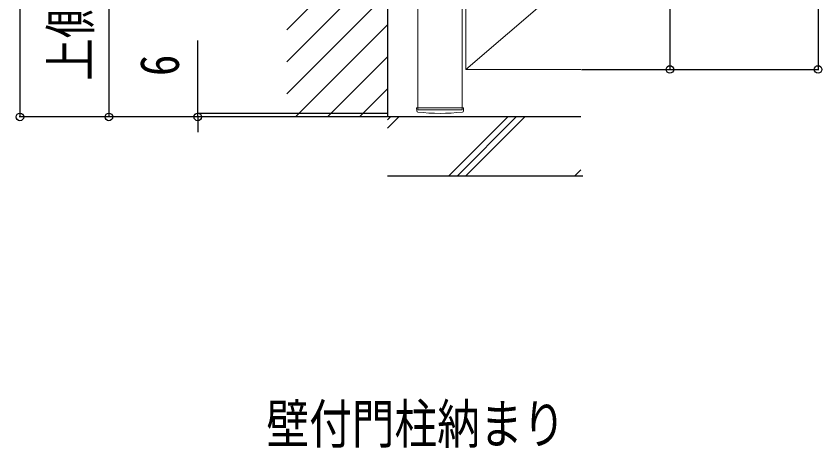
# Model space of a CAD drawing. Units: millimetres, scale not verified. Extents: x -6308 to 6308, y -4455 to 4455.
# Drawn here: x 31 to 1390, y -26 to 701 of the extents above; entities that cross this region are included whole.
import ezdxf
from ezdxf.enums import TextEntityAlignment as Align

# ---------------------------------------------------------------- set-up
doc = ezdxf.new("R2010")
doc.units = ezdxf.units.MM
doc.header["$LTSCALE"] = 20
for name, color, linetype in [('0-2_USER1', 3, 'Continuous'), ('0-6_YKK_D', 6, 'Continuous'), ('0-8_YSS_K', 3, 'Continuous')]:
    doc.layers.add(name, color=color, linetype=linetype)
doc.layers.add('0-5_YKK_A1', color=4, linetype='Continuous', lineweight=18)
doc.styles.add('ＭＳ ゴシック', font='')
doc.styles.get('ＭＳ ゴシック').set_extended_font_data('MS Gothic')

msp = doc.modelspace()

# ---------------------------------------------------------------- linework, layer by layer
at = {"layer": '0-5_YKK_A1'}
for p, q in [((708.53, 547.09), (708.53, 1828)), ((783.53, 547), (783.53, 1828)), ((789.53, 611.5), (983.53, 777.79)), ((706.69, 541.6), (706.43, 546.47)), ((706.93, 547), (785.13, 547)), ((708.53, 543.5), (708.53, 547)), ((785.37, 541.6), (785.63, 546.47))]:
    msp.add_line(p, q, dxfattribs=at)
for points in [[(983.53, 1811.5), (789.53, 1811.5), (789.53, 611.5), (983.53, 611.5)], [(708.53, 543.5), (783.53, 543.5), (783.53, 547)]]:
    msp.add_lwpolyline(points, dxfattribs=at)
for centre, radius, start, end in [((706.93, 546.5), 0.5, 90, 183), ((785.13, 546.5), 0.5, 357, 90), ((708.68, 541.7), 2, 183, 263.25565), ((746.03, 857.5), 320, 263.25565, 276.74435), ((783.38, 541.7), 2, 276.74435, 357)]:
    msp.add_arc(centre, radius, start, end, dxfattribs=at)
at = {"layer": '0-6_YKK_D'}
for p, q in [((37.53, 1831.5), (37.53, 531.5)), ((187.53, 1766.5), (187.53, 531.5)), ((1383.53, 1411.5), (1383.53, 611.5)), ((1133.53, 1211.5), (1133.53, 611.5)), ((337.53, 537.5), (337.53, 660.5)), ((984.53, 611.5), (1384.53, 611.5)), ((984.53, 611.5), (1134.53, 611.5)), ((656.53, 531.5), (36.53, 531.5)), ((656.53, 531.5), (186.53, 531.5)), ((656.53, 537.5), (336.53, 537.5)), ((656.53, 531.5), (336.53, 531.5)), ((337.53, 531.5), (337.53, 537.5)), ((337.53, 531.5), (337.53, 506))]:
    msp.add_line(p, q, dxfattribs=at)
for centre in [(1133.53, 611.5), (1383.53, 611.5), (37.53, 531.5), (187.53, 531.5), (337.53, 531.5)]:
    msp.add_circle(centre, 6.38, dxfattribs=at)
at = {"layer": '0-8_YSS_K'}
for p, q in [((657.53, 934.04), (657.53, 531.5)), ((487.53, 678.33), (657.53, 848.33)), ((487.53, 624.44), (657.53, 794.44)), ((487.53, 570.56), (657.53, 740.56)), ((502.35, 531.5), (657.53, 686.68)), ((556.23, 531.5), (657.53, 632.8)), ((610.11, 531.5), (657.53, 578.92)), ((983.53, 531.5), (657.53, 531.5)), ((657.53, 526.55), (662.48, 531.5)), ((657.53, 512.4), (676.63, 531.5)), ((760.47, 431.5), (860.47, 531.5)), ((774.62, 431.5), (874.62, 531.5)), ((788.76, 431.5), (888.76, 531.5)), ((972.61, 431.5), (983.53, 442.42)), ((986.75, 431.5), (657.53, 431.5))]:
    msp.add_line(p, q, dxfattribs=at)

# ---------------------------------------------------------------- texts
at = {"layer": '0-2_USER1', "style": 'ＭＳ ゴシック', "width": 0.8}
msp.add_text('壁付門柱納まり', height=65.98, dxfattribs=at).set_placement((453.23, -38.5), align=Align.BOTTOM_LEFT)
at = {"layer": '0-6_YKK_D', "style": 'ＭＳ ゴシック', "width": 0.8}
for s, p in [('上側ブラケット中心：Ｈ+35', (175.53, 592.2)), ('6', (325.53, 600.5))]:
    msp.add_text(s, height=65.98, rotation=90, dxfattribs=at).set_placement(p, align=Align.BOTTOM_LEFT)

doc.saveas('drawing.dxf')
